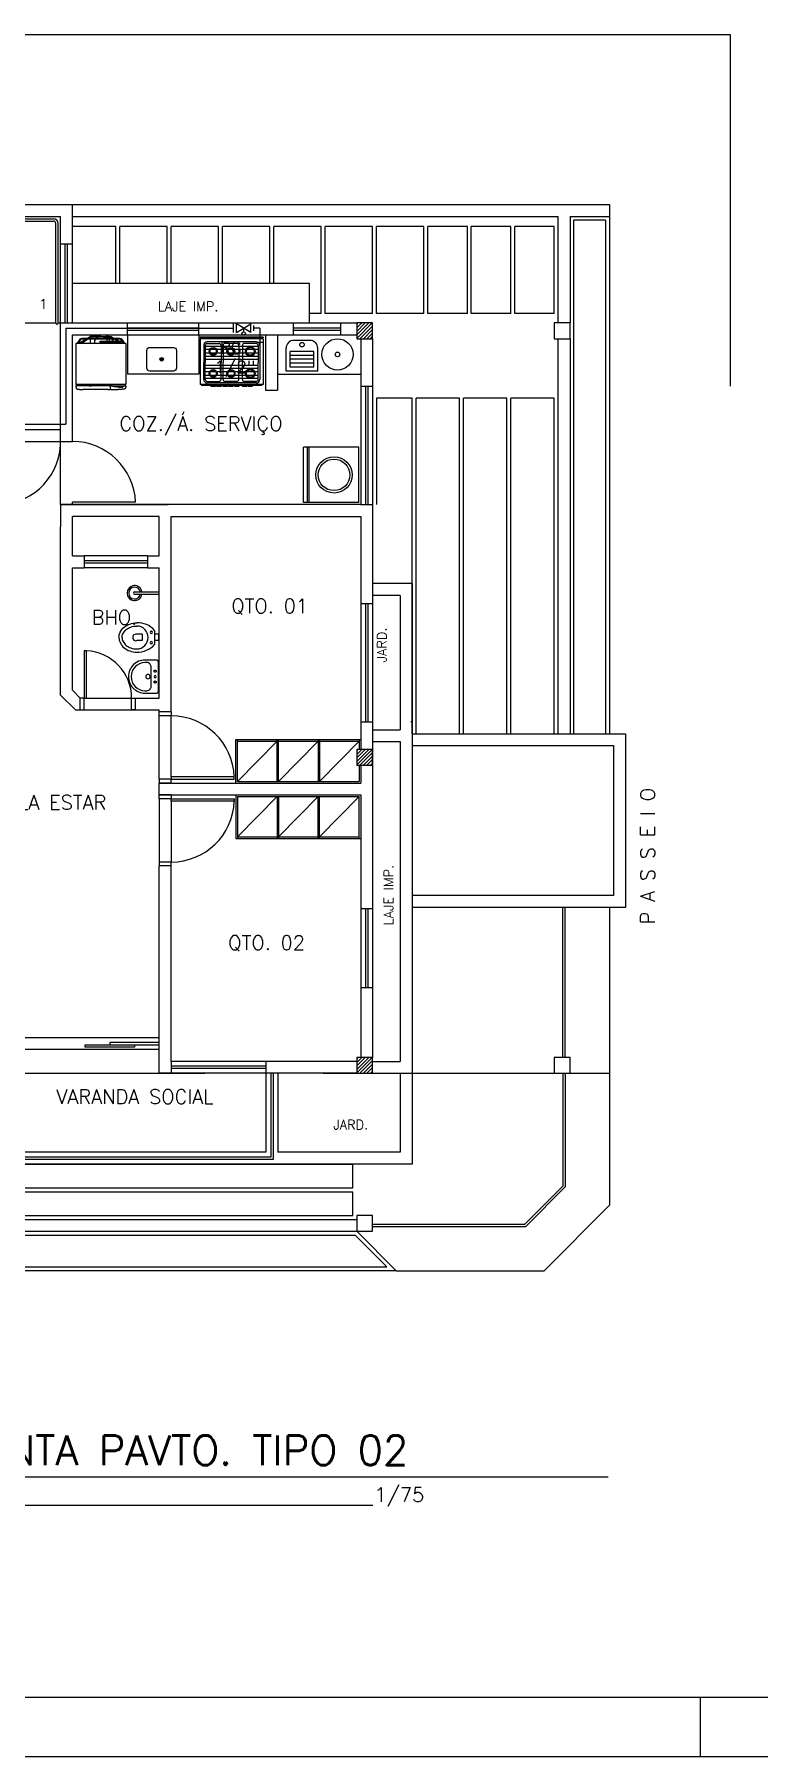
# Model space of a CAD drawing. Header units: millimetres. Extents: x 23536 to 47095, y 9984 to 20154.
# Drawn here: x 23579.68 to 23588.85, y 10035.04 to 10056.84 of the extents above; entities that cross this region are included whole.
import ezdxf
from ezdxf.enums import TextEntityAlignment as Align

# ---------------------------------------------------------------- set-up
doc = ezdxf.new("R2010")
doc.units = ezdxf.units.MM
doc.header["$LTSCALE"] = 30
doc.header["$MEASUREMENT"] = 0
doc.linetypes.add('HIDDEN', pattern=[0.375, 0.25, -0.125])
doc.linetypes.add('HIDDEN2', pattern=[0.1875, 0.125, -0.0625])
doc.layers.get('0').update_dxf_attribs({"linetype": 'CONTINUOUS'})
for name, color, linetype in [('CERC02', 3, 'CONTINUOUS'), ('CONEXAO_AG_FRIA', 3, 'CONTINUOUS'), ('LAYER2', 3, 'CONTINUOUS'), ('LAYER4', 7, 'CONTINUOUS'), ('LAYER8', 1, 'CONTINUOUS'), ('PROJECAO', 6, 'HIDDEN2'), ('projeto', 8, 'CONTINUOUS'), ('TEXTO01', 2, 'CONTINUOUS'), ('TEXTO03', 6, 'CONTINUOUS')]:
    doc.layers.add(name, color=color, linetype=linetype)
doc.styles.add('ROMANS', font='romans.shx', dxfattribs={"height": 0.14})

# ---------------------------------------------------------------- blocks, each defined once
blk = doc.blocks.new('GELAD-VS')
for p, q in [((-0.252, 0.275), (-0.252, 0.273)), ((-0.252, 0.274), (-0.252, 0.274)), ((-0.252, 0.274), (-0.252, 0.274)), ((-0.252, 0.274), (-0.252, 0.274)), ((-0.252, 0.274), (-0.252, 0.274)), ((-0.252, 0.274), (-0.252, 0.274)), ((-0.252, 0.274), (-0.252, 0.274)), ((-0.252, 0.273), (-0.251, 0.272)), ((-0.251, 0.272), (-0.25, 0.271)), ((-0.25, 0.271), (-0.249, 0.271)), ((-0.249, 0.271), (-0.249, 0.271)), ((-0.249, 0.271), (-0.248, 0.271)), ((-0.248, 0.271), (-0.247, 0.272)), ((-0.247, 0.272), (-0.246, 0.272)), ((-0.246, 0.272), (-0.245, 0.274)), ((-0.197, 0.278), (-0.198, 0.279)), ((-0.196, 0.278), (-0.197, 0.278)), ((-0.195, 0.277), (-0.196, 0.278)), ((-0.195, 0.275), (-0.195, 0.277)), ((-0.195, 0.276), (-0.195, 0.276)), ((0.307, 0.284), (0.309, 0.282)), ((0.308, 0.282), (0.308, 0.282)), ((0.309, 0.282), (0.309, 0.281)), ((0.309, 0.281), (0.31, 0.28)), ((0.31, 0.28), (0.311, 0.28)), ((0.311, 0.28), (0.313, 0.281)), ((0.311, 0.28), (0.311, 0.28)), ((0.313, 0.281), (0.314, 0.282)), ((0.313, 0.281), (0.313, 0.281)), ((0.314, 0.285), (0.314, 0.286)), ((0.314, 0.286), (0.314, 0.286)), ((0.315, 0.284), (0.314, 0.285)), ((0.314, 0.282), (0.315, 0.284)), ((0.315, 0.284), (0.315, 0.284)), ((0.315, 0.284), (0.315, 0.284)), ((-0.096, -0.313), (-0.096, -0.315))]:
    blk.add_line(p, q)
for points in [[(-0.295, 0.27), (0.34, 0.27)], [(-0.295, 0.27), (-0.295, -0.252)], [(-0.244, 0.321), (-0.268, 0.286)], [(-0.249, 0.301), (-0.262, 0.282)], [(-0.252, 0.275), (-0.247, 0.315)], [(-0.218, 0.334), (-0.218, 0.334), (-0.218, 0.334), (-0.218, 0.334), (-0.218, 0.334), (-0.218, 0.334), (-0.218, 0.334), (-0.223, 0.333), (-0.227, 0.333), (-0.231, 0.331), (-0.235, 0.329), (-0.239, 0.327), (-0.242, 0.323), (-0.244, 0.32), (-0.247, 0.316)], [(-0.247, 0.316), (-0.247, 0.315)], [(-0.245, 0.274), (-0.24, 0.313)], [(-0.218, 0.327), (-0.218, 0.327), (-0.218, 0.327), (-0.218, 0.327), (-0.218, 0.327), (-0.218, 0.327), (-0.218, 0.327), (-0.221, 0.327), (-0.225, 0.326), (-0.228, 0.325), (-0.23, 0.323), (-0.233, 0.321), (-0.236, 0.32), (-0.238, 0.317), (-0.24, 0.314)], [(-0.24, 0.314), (-0.24, 0.313)], [(-0.24, 0.311), (-0.24, 0.311), (-0.24, 0.307), (-0.239, 0.303), (-0.236, 0.299), (-0.233, 0.296), (-0.23, 0.294), (-0.227, 0.291), (-0.222, 0.29), (-0.218, 0.29)], [(-0.218, 0.327), (-0.218, 0.327), (-0.218, 0.327), (-0.218, 0.327), (-0.218, 0.327), (-0.218, 0.327), (-0.218, 0.327), (-0.221, 0.327), (-0.224, 0.326), (-0.227, 0.324), (-0.229, 0.323), (-0.23, 0.32), (-0.232, 0.318), (-0.233, 0.315), (-0.233, 0.312), (-0.233, 0.312), (-0.233, 0.309), (-0.232, 0.306), (-0.23, 0.303), (-0.229, 0.301), (-0.227, 0.299), (-0.224, 0.298), (-0.221, 0.297), (-0.218, 0.297)], [(-0.228, 0.27), (-0.199, 0.289)], [(-0.228, 0.27), (-0.225, 0.286)], [(-0.218, 0.29), (-0.225, 0.286)], [(-0.218, 0.334), (-0.187, 0.334)], [(-0.126, 0.327), (-0.218, 0.327)], [(-0.112, 0.297), (-0.218, 0.297)], [(0.032, 0.289), (-0.218, 0.289)], [(-0.157, 0.327), (-0.207, 0.297)], [(-0.198, 0.279), (-0.198, 0.279), (-0.198, 0.279), (-0.198, 0.279), (-0.198, 0.279), (-0.198, 0.279), (-0.198, 0.279), (-0.199, 0.279), (-0.2, 0.278), (-0.2, 0.277), (-0.201, 0.276)], [(-0.201, 0.27), (-0.201, 0.276)], [(-0.198, 0.279), (-0.198, 0.279), (-0.198, 0.279), (-0.198, 0.279), (-0.198, 0.279), (-0.198, 0.279), (-0.198, 0.279), (-0.198, 0.279), (-0.198, 0.279), (-0.198, 0.279), (-0.198, 0.279), (-0.198, 0.279), (-0.198, 0.279), (-0.198, 0.279), (-0.198, 0.279), (-0.198, 0.279), (-0.198, 0.279), (-0.198, 0.279), (-0.198, 0.279), (-0.198, 0.279), (-0.198, 0.279)], [(-0.195, 0.27), (-0.195, 0.275)], [(-0.187, 0.334), (-0.119, 0.334)], [(-0.187, 0.297), (-0.141, 0.327)], [(-0.107, 0.357), (-0.145, 0.334)], [(-0.129, 0.327), (-0.131, 0.317)], [(-0.131, 0.297), (-0.131, 0.317)], [(-0.13, 0.334), (-0.093, 0.358)], [(-0.11, 0.327), (-0.126, 0.327)], [(-0.104, 0.344), (-0.104, 0.344), (-0.104, 0.344), (-0.104, 0.344), (-0.104, 0.344), (-0.104, 0.344), (-0.104, 0.344), (-0.107, 0.344), (-0.11, 0.344), (-0.113, 0.343), (-0.116, 0.342), (-0.119, 0.34), (-0.121, 0.338), (-0.123, 0.336), (-0.125, 0.334)], [(-0.121, 0.327), (-0.121, 0.327), (-0.122, 0.325), (-0.123, 0.322), (-0.124, 0.32), (-0.124, 0.317)], [(-0.124, 0.297), (-0.124, 0.317)], [(-0.119, 0.334), (0.264, 0.334)], [(-0.104, 0.337), (-0.104, 0.337), (-0.104, 0.337), (-0.104, 0.337), (-0.104, 0.337), (-0.104, 0.337), (-0.104, 0.337), (-0.107, 0.337), (-0.11, 0.336), (-0.112, 0.335), (-0.115, 0.334)], [(-0.107, 0.327), (-0.112, 0.327)], [(0.032, 0.297), (-0.112, 0.297)], [(0.023, 0.357), (-0.107, 0.357)], [(0.264, 0.327), (-0.107, 0.327)], [(-0.104, 0.344), (-0.074, 0.344)], [(-0.074, 0.337), (-0.104, 0.337)], [(0.023, 0.358), (-0.093, 0.358)], [(-0.074, 0.356), (-0.074, 0.356), (-0.074, 0.356), (-0.074, 0.356), (-0.074, 0.356), (-0.074, 0.356), (-0.074, 0.356), (-0.076, 0.355), (-0.079, 0.354), (-0.08, 0.351), (-0.081, 0.349)], [(-0.081, 0.349), (-0.081, 0.344)], [(-0.081, 0.327), (-0.081, 0.297)], [(-0.081, 0.289), (-0.081, 0.27)], [(-0.074, 0.356), (-0.045, 0.356)], [(-0.074, 0.344), (-0.061, 0.344)], [(-0.074, 0.337), (-0.074, 0.344)], [(-0.065, 0.357), (-0.065, 0.358)], [(-0.049, 0.341), (-0.049, 0.341), (-0.05, 0.342), (-0.052, 0.342), (-0.053, 0.343), (-0.054, 0.344), (-0.056, 0.344), (-0.058, 0.344), (-0.059, 0.344), (-0.061, 0.344)], [(-0.053, 0.31), (-0.055, 0.297)], [(-0.055, 0.289), (-0.054, 0.27)], [(-0.047, 0.327), (-0.053, 0.31)], [(-0.052, 0.289), (-0.052, 0.289), (-0.052, 0.289), (-0.052, 0.289), (-0.052, 0.289), (-0.052, 0.289), (-0.052, 0.289), (-0.052, 0.289), (-0.052, 0.289), (-0.052, 0.289), (-0.052, 0.289), (-0.052, 0.289), (-0.052, 0.289), (-0.052, 0.289), (-0.052, 0.289), (-0.052, 0.289), (-0.052, 0.289), (-0.052, 0.289), (-0.052, 0.289), (-0.052, 0.289), (-0.052, 0.289)], [(-0.052, 0.289), (-0.052, 0.289), (-0.052, 0.289), (-0.052, 0.289), (-0.052, 0.289), (-0.052, 0.289), (-0.052, 0.289), (-0.052, 0.289), (-0.052, 0.289), (-0.052, 0.289), (-0.052, 0.289), (-0.052, 0.289), (-0.052, 0.289), (-0.052, 0.289), (-0.052, 0.289), (-0.052, 0.289), (-0.052, 0.289), (-0.052, 0.289), (-0.052, 0.289), (-0.052, 0.289), (-0.052, 0.289)], [(-0.052, 0.289), (-0.052, 0.289), (-0.052, 0.289), (-0.052, 0.289), (-0.052, 0.289), (-0.052, 0.289), (-0.052, 0.289), (-0.052, 0.289), (-0.052, 0.289), (-0.052, 0.289), (-0.052, 0.289), (-0.052, 0.289), (-0.052, 0.289), (-0.052, 0.289), (-0.052, 0.289), (-0.052, 0.289), (-0.052, 0.289), (-0.052, 0.289), (-0.052, 0.289), (-0.052, 0.289), (-0.052, 0.289)], [(-0.05, 0.357), (-0.05, 0.358)], [(-0.049, 0.341), (-0.041, 0.335)], [(-0.031, 0.345), (-0.031, 0.345), (-0.032, 0.347), (-0.034, 0.349), (-0.035, 0.351), (-0.038, 0.353), (-0.04, 0.354), (-0.042, 0.355), (-0.045, 0.356), (-0.047, 0.356)], [(-0.047, 0.327), (-0.039, 0.322)], [(-0.003, 0.356), (-0.003, 0.356), (-0.009, 0.355), (-0.015, 0.354), (-0.02, 0.352), (-0.025, 0.349), (-0.03, 0.346), (-0.035, 0.342), (-0.039, 0.338), (-0.042, 0.334)], [(-0.039, 0.322), (-0.039, 0.322), (-0.038, 0.322), (-0.037, 0.322), (-0.037, 0.322), (-0.037, 0.322), (-0.037, 0.322), (-0.035, 0.322), (-0.034, 0.323), (-0.034, 0.324), (-0.033, 0.325), (-0.033, 0.325), (-0.033, 0.326), (-0.033, 0.326), (-0.033, 0.327), (-0.033, 0.327)], [(0.048, 0.356), (-0.004, 0.356)], [(0.023, 0.358), (0.139, 0.358)], [(0.023, 0.357), (0.152, 0.357)], [(0.032, 0.289), (0.032, 0.289), (0.033, 0.29), (0.035, 0.291), (0.035, 0.291), (0.035, 0.293), (0.035, 0.293), (0.035, 0.294), (0.034, 0.296), (0.033, 0.296), (0.032, 0.297)], [(0.087, 0.334), (0.087, 0.334), (0.083, 0.338), (0.079, 0.342), (0.074, 0.346), (0.069, 0.349), (0.064, 0.351), (0.059, 0.354), (0.053, 0.355), (0.048, 0.356)], [(0.092, 0.356), (0.092, 0.356), (0.092, 0.356), (0.092, 0.356), (0.092, 0.356), (0.092, 0.356), (0.092, 0.356), (0.089, 0.356), (0.087, 0.355), (0.084, 0.354), (0.082, 0.353), (0.08, 0.351), (0.078, 0.349), (0.076, 0.347), (0.075, 0.345)], [(0.08, 0.327), (0.08, 0.327), (0.08, 0.327), (0.08, 0.327), (0.08, 0.326), (0.08, 0.326), (0.08, 0.326), (0.081, 0.324), (0.081, 0.323), (0.082, 0.322), (0.084, 0.322), (0.084, 0.322), (0.084, 0.322), (0.085, 0.322), (0.085, 0.322), (0.086, 0.322)], [(0.093, 0.327), (0.086, 0.322)], [(0.108, 0.336), (0.108, 0.336), (0.106, 0.339), (0.105, 0.34), (0.102, 0.342), (0.099, 0.342), (0.099, 0.342), (0.096, 0.341), (0.093, 0.34), (0.091, 0.337), (0.09, 0.334)], [(0.095, 0.336), (0.091, 0.334)], [(0.096, 0.313), (0.091, 0.326)], [(0.092, 0.356), (0.118, 0.356)], [(0.099, 0.336), (0.095, 0.336)], [(0.096, 0.357), (0.096, 0.358)], [(0.097, 0.31), (0.096, 0.313)], [(0.098, 0.27), (0.097, 0.31)], [(0.113, 0.336), (0.099, 0.336)], [(0.111, 0.357), (0.111, 0.358)], [(0.113, 0.334), (0.113, 0.336)], [(0.125, 0.349), (0.125, 0.349), (0.124, 0.351), (0.123, 0.354), (0.121, 0.355), (0.118, 0.356)], [(0.125, 0.349), (0.125, 0.334)], [(0.132, 0.327), (0.15, 0.323)], [(0.176, 0.334), (0.139, 0.358)], [(0.155, 0.316), (0.155, 0.318), (0.154, 0.32), (0.152, 0.322), (0.15, 0.323)], [(0.152, 0.357), (0.191, 0.334)], [(0.155, 0.27), (0.155, 0.316)], [(0.155, 0.274), (0.155, 0.273)], [(0.274, 0.27), (0.186, 0.327)], [(0.202, 0.327), (0.27, 0.286)], [(0.244, 0.279), (0.244, 0.279), (0.244, 0.279), (0.244, 0.279), (0.244, 0.279), (0.244, 0.279), (0.244, 0.279), (0.243, 0.279), (0.242, 0.278), (0.241, 0.277), (0.241, 0.276)], [(0.241, 0.27), (0.241, 0.276)], [(0.244, 0.279), (0.244, 0.279), (0.244, 0.279), (0.244, 0.279), (0.244, 0.279), (0.244, 0.279), (0.244, 0.279), (0.244, 0.279), (0.244, 0.279), (0.244, 0.279), (0.244, 0.279), (0.244, 0.279), (0.244, 0.279), (0.244, 0.279), (0.244, 0.279), (0.244, 0.279), (0.244, 0.279), (0.244, 0.279), (0.244, 0.279), (0.244, 0.279), (0.244, 0.279)], [(0.246, 0.277), (0.246, 0.278), (0.245, 0.279), (0.244, 0.279)], [(0.246, 0.27), (0.246, 0.277)], [(0.291, 0.319), (0.29, 0.32), (0.287, 0.323), (0.284, 0.327), (0.281, 0.329), (0.277, 0.331), (0.273, 0.333), (0.268, 0.333), (0.264, 0.334)], [(0.286, 0.314), (0.286, 0.314), (0.284, 0.317), (0.282, 0.32), (0.279, 0.321), (0.277, 0.323), (0.274, 0.325), (0.271, 0.326), (0.268, 0.327), (0.264, 0.327)], [(0.274, 0.27), (0.27, 0.286)], [(0.286, 0.313), (0.286, 0.314)], [(0.286, 0.314), (0.307, 0.284)], [(0.291, 0.274), (0.286, 0.313)], [(0.291, 0.319), (0.314, 0.286)], [(0.291, 0.274), (0.291, 0.273)], [(0.292, 0.273), (0.292, 0.273), (0.292, 0.272), (0.293, 0.272), (0.294, 0.271), (0.295, 0.271), (0.295, 0.271), (0.296, 0.271), (0.297, 0.272), (0.298, 0.273), (0.298, 0.274)], [(0.298, 0.274), (0.295, 0.301)], [(0.34, 0.27), (0.34, -0.252)], [(-0.295, -0.252), (0.34, -0.252)], [(-0.292, -0.267), (-0.292, -0.286), (-0.291, -0.29), (-0.291, -0.294), (-0.289, -0.298), (-0.286, -0.301), (-0.283, -0.304), (-0.28, -0.306), (-0.276, -0.308), (-0.272, -0.309), (-0.269, -0.309), (-0.265, -0.31), (-0.261, -0.31), (-0.258, -0.31), (-0.254, -0.311), (-0.251, -0.311), (-0.247, -0.312), (-0.243, -0.312), (-0.24, -0.312), (-0.236, -0.313), (-0.232, -0.313), (-0.228, -0.313), (-0.225, -0.314), (-0.221, -0.314), (-0.218, -0.314), (-0.214, -0.315), (-0.21, -0.315), (-0.206, -0.315), (-0.203, -0.315), (-0.199, -0.315), (-0.196, -0.315), (-0.192, -0.316), (-0.188, -0.316), (-0.184, -0.316), (-0.181, -0.316), (-0.177, -0.316), (-0.174, -0.316), (-0.17, -0.317), (-0.166, -0.317), (-0.162, -0.317), (-0.159, -0.317), (-0.155, -0.317), (-0.151, -0.317), (-0.148, -0.317), (-0.144, -0.317), (-0.14, -0.317), (-0.137, -0.317), (-0.133, -0.317), (-0.129, -0.316), (-0.126, -0.316), (-0.122, -0.316), (-0.118, -0.316), (-0.115, -0.316), (-0.111, -0.316), (-0.107, -0.315), (-0.104, -0.315), (-0.1, -0.315), (-0.096, -0.315)], [(-0.29, -0.265), (-0.29, -0.265), (-0.29, -0.265), (-0.29, -0.265), (-0.29, -0.265), (-0.29, -0.265), (-0.29, -0.265), (-0.291, -0.265), (-0.291, -0.265), (-0.291, -0.266), (-0.291, -0.266), (-0.291, -0.266), (-0.291, -0.266), (-0.291, -0.266), (-0.291, -0.266), (-0.291, -0.267)], [(-0.124, -0.265), (-0.29, -0.265)], [(-0.286, -0.252), (-0.286, -0.265)], [(-0.264, -0.265), (-0.264, -0.265), (-0.264, -0.265), (-0.264, -0.265), (-0.264, -0.265), (-0.264, -0.265), (-0.264, -0.265), (-0.264, -0.265), (-0.264, -0.265)], [(-0.262, -0.267), (-0.262, -0.266), (-0.262, -0.266), (-0.262, -0.266), (-0.262, -0.266), (-0.262, -0.266), (-0.262, -0.266), (-0.262, -0.265), (-0.263, -0.265), (-0.263, -0.265), (-0.263, -0.265), (-0.264, -0.265), (-0.264, -0.265)], [(-0.262, -0.267), (-0.262, -0.269)], [(-0.249, -0.283), (-0.251, -0.282), (-0.254, -0.281), (-0.256, -0.28), (-0.258, -0.278), (-0.26, -0.276), (-0.261, -0.274), (-0.262, -0.271), (-0.262, -0.269)], [(-0.112, -0.265), (-0.146, -0.275), (-0.18, -0.281), (-0.215, -0.284), (-0.249, -0.283)], [(-0.124, -0.265), (-0.122, -0.265), (-0.121, -0.265), (-0.119, -0.265), (-0.119, -0.265), (-0.118, -0.265)], [(-0.121, -0.265), (-0.122, -0.265)], [(-0.118, -0.265), (-0.118, -0.265)], [(-0.112, -0.265), (-0.113, -0.265), (-0.113, -0.265), (-0.113, -0.265), (-0.114, -0.265), (-0.114, -0.265), (-0.114, -0.265), (-0.115, -0.265), (-0.116, -0.265), (-0.116, -0.265), (-0.117, -0.265), (-0.118, -0.265), (-0.118, -0.265)], [(-0.118, -0.265), (-0.118, -0.265)], [(-0.112, -0.265), (-0.096, -0.265)], [(-0.097, -0.265), (-0.112, -0.265), (-0.112, -0.265), (-0.112, -0.265), (-0.112, -0.265), (-0.112, -0.265)], [(-0.097, -0.265), (-0.097, -0.265), (-0.097, -0.265), (-0.097, -0.265), (-0.097, -0.265), (-0.097, -0.265), (-0.097, -0.265), (-0.097, -0.265), (-0.097, -0.265), (-0.097, -0.265), (-0.097, -0.265), (-0.097, -0.265), (-0.097, -0.265)], [(-0.096, -0.265), (0.34, -0.265)], [(-0.096, -0.265), (-0.096, -0.265), (-0.096, -0.265), (-0.096, -0.265), (-0.096, -0.266)], [(-0.096, -0.265), (-0.096, -0.266)], [(-0.096, -0.265), (-0.096, -0.309)], [(-0.096, -0.265), (-0.096, -0.314), (-0.096, -0.309)], [(-0.096, -0.266), (-0.096, -0.308)], [(-0.096, -0.267), (-0.096, -0.267)], [(-0.096, -0.308), (-0.096, -0.308), (-0.096, -0.308)], [(-0.096, -0.311), (-0.096, -0.311), (-0.096, -0.311), (-0.096, -0.311), (-0.096, -0.311), (-0.096, -0.31), (-0.096, -0.31), (-0.096, -0.31), (-0.096, -0.31), (-0.096, -0.31), (-0.096, -0.31), (-0.096, -0.309), (-0.096, -0.309), (-0.096, -0.309), (-0.096, -0.308), (-0.096, -0.308)], [(-0.096, -0.309), (-0.096, -0.31)], [(-0.096, -0.31), (-0.096, -0.311)], [(-0.096, -0.311), (-0.096, -0.311)], [(-0.096, -0.311), (-0.096, -0.314)], [(-0.096, -0.312), (-0.096, -0.312)], [(-0.096, -0.313), (-0.096, -0.313)], [(-0.08, -0.314), (-0.084, -0.314), (-0.096, -0.314), (-0.096, -0.314)], [(-0.066, -0.314), (-0.071, -0.314), (-0.08, -0.314)], [(-0.066, -0.265), (-0.066, -0.265), (-0.066, -0.265), (-0.066, -0.265), (-0.066, -0.265), (-0.066, -0.265), (-0.066, -0.265), (-0.066, -0.265), (-0.066, -0.265), (-0.066, -0.265), (-0.066, -0.265), (-0.066, -0.265), (-0.066, -0.265), (-0.066, -0.265), (-0.066, -0.265), (-0.066, -0.265), (-0.066, -0.265), (-0.066, -0.265), (-0.066, -0.265), (-0.066, -0.265), (-0.066, -0.265)], [(-0.066, -0.314), (0.245, -0.315)], [(0.158, -0.265), (0.142, -0.265)], [(0.142, -0.265), (0.158, -0.265), (0.158, -0.265), (0.158, -0.265), (0.158, -0.265), (0.158, -0.265)], [(0.158, -0.265), (0.158, -0.265), (0.159, -0.265), (0.159, -0.265), (0.159, -0.265), (0.16, -0.265), (0.16, -0.265), (0.161, -0.265), (0.161, -0.265), (0.162, -0.265), (0.163, -0.265), (0.164, -0.265), (0.164, -0.265)], [(0.164, -0.265), (0.164, -0.265)], [(0.164, -0.265), (0.164, -0.265)], [(0.169, -0.265), (0.168, -0.265), (0.167, -0.265), (0.165, -0.265), (0.165, -0.265), (0.164, -0.265)], [(0.167, -0.265), (0.168, -0.265)], [(0.169, -0.265), (0.336, -0.265)], [(0.219, -0.316), (0.219, -0.316)], [(0.227, -0.316), (0.227, -0.316)], [(0.318, -0.309), (0.315, -0.309), (0.311, -0.31), (0.307, -0.31), (0.304, -0.31), (0.3, -0.311), (0.296, -0.311), (0.292, -0.312), (0.289, -0.312), (0.286, -0.312), (0.282, -0.313), (0.278, -0.313), (0.274, -0.313), (0.27, -0.314), (0.267, -0.314), (0.263, -0.314), (0.26, -0.315), (0.256, -0.315), (0.252, -0.315), (0.249, -0.315), (0.245, -0.315)], [(0.309, -0.265), (0.309, -0.265), (0.309, -0.265), (0.309, -0.265), (0.309, -0.265), (0.309, -0.265), (0.309, -0.265)], [(0.338, -0.286), (0.337, -0.29), (0.336, -0.294), (0.335, -0.298), (0.332, -0.301), (0.329, -0.304), (0.325, -0.306), (0.322, -0.308), (0.318, -0.309)], [(0.332, -0.252), (0.332, -0.265)], [(0.338, -0.266), (0.338, -0.266), (0.338, -0.266), (0.338, -0.266), (0.338, -0.266), (0.338, -0.266), (0.338, -0.266), (0.338, -0.266), (0.337, -0.265), (0.337, -0.265), (0.336, -0.265), (0.336, -0.265), (0.336, -0.265), (0.336, -0.265), (0.336, -0.265), (0.336, -0.265)], [(0.338, -0.267), (0.338, -0.286)]]:
    blk.add_lwpolyline(points)
blk.add_arc((-0.264, 0.286), 0.00394, 180, 298.0725)

msp = doc.modelspace()

# ---------------------------------------------------------------- linework, layer by layer
at = {"layer": 'CERC02'}
for p, q in [((23588.112, 10035.036), (23588.112, 10035.786)), ((23540.787, 10035.036), (23601.987, 10035.036))]:
    msp.add_line(p, q, dxfattribs=at)
at = {"layer": 'CONEXAO_AG_FRIA'}
for p, q in [((23582.201, 10053.064), (23582.201, 10053.176)), ((23582.42, 10053.064), (23582.238, 10053.176)), ((23582.238, 10053.064), (23582.42, 10053.176)), ((23582.238, 10053.064), (23582.238, 10053.176)), ((23582.329, 10053.12), (23582.329, 10053.075)), ((23582.42, 10053.064), (23582.42, 10053.176)), ((23582.452, 10053.152), (23582.452, 10053.087)), ((23582.492, 10052.942), (23582.572, 10052.942))]:
    msp.add_line(p, q, dxfattribs=at)
msp.add_circle((23582.329, 10053.054), 0.0213, dxfattribs=at)
at = {"layer": 'LAYER2'}
msp.add_line((23586.942, 10038.572), (23578.405, 10038.572), dxfattribs=at)
at = {"layer": 'LAYER4'}
msp.add_line((23579.483, 10038.218), (23583.965, 10038.218), dxfattribs=at)
at = {"layer": 'LAYER8'}
for p, q in [((23541.537, 10056.839), (23588.487, 10056.839)), ((23588.487, 10056.839), (23588.487, 10052.386, 0)), ((23541.537, 10035.786), (23601.237, 10035.786))]:
    msp.add_line(p, q, dxfattribs=at)
at = {"layer": 'PROJECAO', "color": 3, "linetype": 'HIDDEN'}
for p, q in [((23580.077, 10053.12), (23580.077, 10051.906)), ((23580.077, 10053.12), (23582.201, 10053.12)), ((23582.532, 10053.12), (23582.452, 10053.12)), ((23582.532, 10053.12), (23582.532, 10052.74)), ((23576.86, 10051.906), (23580.077, 10051.906))]:
    msp.add_line(p, q, dxfattribs=at)
at = {"layer": 'projeto'}
for p, q in [((23573.161, 10054.686), (23580.161, 10054.686)), ((23580.161, 10054.686), (23586.961, 10054.686)), ((23580.161, 10054.186), (23580.161, 10054.686)), ((23586.961, 10054.686), (23586.961, 10054.536)), ((23573.311, 10054.536), (23580.011, 10054.536)), ((23580.011, 10054.186), (23580.011, 10054.536)), ((23580.161, 10054.536), (23586.311, 10054.536)), ((23586.311, 10053.186), (23586.311, 10054.536)), ((23586.461, 10054.536), (23586.961, 10054.536)), ((23586.461, 10054.536), (23586.461, 10053.186)), ((23586.511, 10047.986), (23586.511, 10054.486)), ((23586.911, 10054.486), (23586.511, 10054.486)), ((23586.911, 10054.486), (23586.911, 10047.986)), ((23586.961, 10054.536), (23586.961, 10047.986)), ((23580.711, 10054.408), (23580.161, 10054.408)), ((23580.711, 10053.686), (23580.711, 10054.408)), ((23581.361, 10054.408), (23580.761, 10054.408)), ((23580.761, 10053.686), (23580.761, 10054.408)), ((23581.361, 10053.686), (23581.361, 10054.408)), ((23582.011, 10054.408), (23581.411, 10054.408)), ((23581.411, 10053.686), (23581.411, 10054.408)), ((23582.011, 10054.408), (23581.411, 10054.408)), ((23581.411, 10053.686), (23581.411, 10054.408)), ((23582.011, 10053.686), (23582.011, 10054.408)), ((23582.661, 10054.408), (23582.061, 10054.408)), ((23582.061, 10053.686), (23582.061, 10054.408)), ((23582.661, 10053.686), (23582.661, 10054.408)), ((23583.311, 10054.408), (23582.711, 10054.408)), ((23582.711, 10053.686), (23582.711, 10054.408)), ((23583.311, 10053.308), (23583.311, 10054.408)), ((23583.961, 10054.408), (23583.361, 10054.408)), ((23583.361, 10053.308), (23583.361, 10054.408)), ((23583.961, 10053.308), (23583.961, 10054.408)), ((23584.011, 10053.308), (23584.011, 10054.408)), ((23584.611, 10054.408), (23584.011, 10054.408)), ((23584.611, 10053.308), (23584.611, 10054.408)), ((23584.661, 10053.308), (23584.661, 10054.408)), ((23585.161, 10054.408), (23584.661, 10054.408)), ((23585.161, 10053.308), (23585.161, 10054.408)), ((23585.211, 10053.308), (23585.211, 10054.408)), ((23585.711, 10054.408), (23585.211, 10054.408)), ((23585.711, 10053.308), (23585.711, 10054.408)), ((23585.761, 10053.308), (23585.761, 10054.408)), ((23586.261, 10054.408), (23585.761, 10054.408)), ((23586.261, 10053.308), (23586.261, 10054.408)), ((23580.011, 10054.186), (23580.161, 10054.186)), ((23580.011, 10053.186), (23580.011, 10054.186)), ((23580.071, 10053.186), (23580.071, 10054.186)), ((23580.101, 10053.186), (23580.101, 10054.186)), ((23580.161, 10053.186), (23580.161, 10054.186)), ((23583.161, 10053.686), (23580.161, 10053.686)), ((23583.161, 10053.186), (23583.161, 10053.686)), ((23578.811, 10053.186), (23579.951, 10053.186)), ((23580.011, 10053.186), (23580.858, 10053.186)), ((23580.011, 10053.186), (23580.161, 10053.186)), ((23580.011, 10051.836), (23580.011, 10053.186)), ((23580.858, 10053.036), (23580.858, 10053.186)), ((23580.858, 10053.186), (23581.76, 10053.186)), ((23580.858, 10053.126), (23581.76, 10053.126)), ((23581.76, 10053.186), (23582.96, 10053.186)), ((23581.76, 10053.036), (23581.76, 10053.186)), ((23582.96, 10053.036), (23582.96, 10053.186)), ((23582.96, 10053.186), (23583.56, 10053.186)), ((23582.96, 10053.126), (23583.56, 10053.126)), ((23583.311, 10053.308), (23583.161, 10053.308)), ((23583.961, 10053.308), (23583.361, 10053.308)), ((23583.56, 10053.186), (23583.761, 10053.186)), ((23583.56, 10053.036), (23583.56, 10053.186)), ((23583.961, 10053.186), (23583.761, 10053.186)), ((23583.761, 10053.186), (23583.761, 10052.986)), ((23583.761, 10053.168), (23583.78, 10053.186)), ((23583.761, 10053.123), (23583.824, 10053.186)), ((23583.761, 10053.079), (23583.868, 10053.186)), ((23583.761, 10053.035), (23583.912, 10053.186)), ((23583.761, 10052.991), (23583.956, 10053.186)), ((23583.801, 10052.986), (23583.961, 10053.147)), ((23583.961, 10052.986), (23583.961, 10053.186)), ((23584.611, 10053.308), (23584.011, 10053.308)), ((23585.161, 10053.308), (23584.661, 10053.308)), ((23585.711, 10053.308), (23585.211, 10053.308)), ((23586.261, 10053.308), (23585.761, 10053.308)), ((23586.461, 10053.186), (23586.261, 10053.186)), ((23586.261, 10053.186), (23586.261, 10052.986)), ((23586.461, 10052.986), (23586.461, 10053.186)), ((23580.161, 10053.036), (23580.858, 10053.036)), ((23580.161, 10051.686), (23580.161, 10053.036)), ((23580.858, 10053.096), (23581.76, 10053.096)), ((23580.858, 10053.036), (23580.858, 10052.536)), ((23580.858, 10053.036), (23581.76, 10053.036)), ((23581.76, 10053.036), (23582.96, 10053.036)), ((23581.76, 10053.036), (23581.76, 10052.536)), ((23582.578, 10053.006), (23581.778, 10053.006)), ((23581.778, 10053.006), (23581.778, 10052.996)), ((23582.578, 10052.996), (23581.778, 10052.996)), ((23582.578, 10052.986), (23581.778, 10052.986)), ((23581.778, 10052.986), (23581.778, 10052.406)), ((23581.823, 10052.901), (23581.823, 10052.686)), ((23582.513, 10052.889), (23581.823, 10052.889)), ((23581.843, 10052.901), (23581.843, 10052.686)), ((23582.488, 10052.946), (23581.868, 10052.946)), ((23581.868, 10052.926), (23582.018, 10052.926)), ((23582.043, 10052.901), (23582.043, 10052.686)), ((23582.068, 10052.901), (23582.068, 10052.686)), ((23582.243, 10052.926), (23582.093, 10052.926)), ((23582.268, 10052.901), (23582.268, 10052.686)), ((23582.313, 10052.901), (23582.313, 10052.686)), ((23582.313, 10052.901), (23582.313, 10052.686)), ((23582.488, 10052.926), (23582.338, 10052.926)), ((23582.513, 10052.901), (23582.513, 10052.686)), ((23582.533, 10052.901), (23582.533, 10052.471)), ((23582.578, 10053.006), (23582.578, 10052.996)), ((23582.578, 10052.986), (23582.578, 10052.406)), ((23582.607, 10053.036), (23582.607, 10052.336)), ((23582.757, 10053.036), (23582.757, 10052.336)), ((23582.96, 10053.096), (23583.56, 10053.096)), ((23582.96, 10053.036), (23583.56, 10053.036)), ((23583.167, 10052.966), (23582.967, 10052.966)), ((23583.56, 10053.036), (23583.761, 10053.036)), ((23583.761, 10052.986), (23583.961, 10052.986)), ((23583.811, 10052.986), (23583.811, 10052.386)), ((23583.845, 10052.986), (23583.961, 10053.102)), ((23583.889, 10052.986), (23583.961, 10053.058)), ((23583.933, 10052.986), (23583.961, 10053.014)), ((23583.961, 10052.986), (23583.961, 10052.386)), ((23586.261, 10052.986), (23586.461, 10052.986)), ((23586.311, 10047.986), (23586.311, 10052.986)), ((23586.461, 10052.986), (23586.461, 10047.986)), ((23582.513, 10052.849), (23581.823, 10052.849)), ((23582.513, 10052.803), (23581.823, 10052.803)), ((23582.513, 10052.763), (23581.823, 10052.763)), ((23582.513, 10052.723), (23581.823, 10052.723)), ((23581.823, 10052.471), (23581.823, 10052.686)), ((23581.843, 10052.471), (23581.843, 10052.686)), ((23582.043, 10052.471), (23582.043, 10052.686)), ((23582.068, 10052.471), (23582.068, 10052.686)), ((23582.268, 10052.471), (23582.268, 10052.686)), ((23582.313, 10052.471), (23582.313, 10052.686)), ((23582.313, 10052.471), (23582.313, 10052.686)), ((23582.513, 10052.471), (23582.513, 10052.686)), ((23582.867, 10052.576), (23582.867, 10052.866)), ((23582.917, 10052.626), (23582.917, 10052.826)), ((23583.217, 10052.826), (23582.917, 10052.826)), ((23583.217, 10052.776), (23582.917, 10052.776)), ((23583.217, 10052.726), (23582.917, 10052.726)), ((23583.217, 10052.676), (23582.917, 10052.676)), ((23583.217, 10052.626), (23583.217, 10052.826)), ((23583.267, 10052.576), (23583.267, 10052.866)), ((23581.76, 10052.536), (23580.858, 10052.536)), ((23582.513, 10052.649), (23581.823, 10052.649)), ((23582.513, 10052.609), (23581.823, 10052.609)), ((23582.513, 10052.569), (23581.823, 10052.569)), ((23582.513, 10052.523), (23581.823, 10052.523)), ((23582.513, 10052.483), (23581.823, 10052.483)), ((23582.757, 10052.536), (23583.811, 10052.536)), ((23583.267, 10052.576), (23582.867, 10052.576)), ((23583.217, 10052.626), (23582.917, 10052.626)), ((23582.578, 10052.406), (23581.778, 10052.406)), ((23582.553, 10052.396), (23581.803, 10052.396)), ((23581.868, 10052.446), (23582.018, 10052.446)), ((23582.488, 10052.426), (23581.868, 10052.426)), ((23582.243, 10052.446), (23582.093, 10052.446)), ((23582.488, 10052.446), (23582.338, 10052.446)), ((23582.607, 10052.336), (23582.757, 10052.336)), ((23583.811, 10052.386), (23583.811, 10050.886)), ((23583.811, 10052.386), (23583.961, 10052.386)), ((23583.871, 10052.386), (23583.871, 10050.886)), ((23583.901, 10052.386), (23583.901, 10050.886)), ((23583.961, 10052.386), (23583.961, 10050.886)), ((23584.011, 10052.236), (23584.011, 10050.886)), ((23584.461, 10052.236), (23584.011, 10052.236)), ((23584.461, 10047.986), (23584.461, 10052.236)), ((23584.511, 10047.986), (23584.511, 10052.236)), ((23585.061, 10052.236), (23584.511, 10052.236)), ((23585.061, 10047.986), (23585.061, 10052.236)), ((23585.111, 10047.986), (23585.111, 10052.236)), ((23585.661, 10052.236), (23585.111, 10052.236)), ((23585.661, 10047.986), (23585.661, 10052.236)), ((23585.711, 10047.986), (23585.711, 10052.236)), ((23586.261, 10052.236), (23585.711, 10052.236)), ((23586.261, 10047.986), (23586.261, 10052.236)), ((23579.211, 10051.836), (23580.011, 10051.836)), ((23579.686, 10051.836), (23580.011, 10051.836)), ((23580.011, 10051.686), (23580.011, 10051.836)), ((23579.241, 10051.686), (23580.011, 10051.686)), ((23579.687, 10051.686), (23580.161, 10051.686)), ((23580.011, 10050.886), (23580.011, 10051.686)), ((23580.011, 10050.886), (23580.011, 10050.603)), ((23581.261, 10050.886), (23580.011, 10050.886)), ((23580.011, 10050.886), (23581.372, 10050.886)), ((23580.961, 10050.916), (23580.161, 10050.916)), ((23580.161, 10050.886), (23580.161, 10050.916)), ((23580.161, 10050.603), (23580.161, 10050.736)), ((23581.261, 10050.736), (23580.161, 10050.736)), ((23581.372, 10050.886), (23581.152, 10050.886)), ((23583.811, 10050.886), (23581.261, 10050.886)), ((23581.261, 10050.603), (23581.261, 10050.736)), ((23581.411, 10050.736), (23583.811, 10050.736)), ((23581.411, 10050.603), (23581.411, 10050.736)), ((23583.811, 10050.886), (23583.961, 10050.886)), ((23583.811, 10050.736), (23583.811, 10049.636)), ((23583.961, 10050.886), (23583.961, 10049.636)), ((23580.011, 10048.474), (23580.011, 10050.603)), ((23580.161, 10050.236), (23580.161, 10050.603)), ((23581.261, 10050.236), (23581.261, 10050.603)), ((23581.411, 10048.261), (23581.411, 10050.603)), ((23580.161, 10050.236), (23580.311, 10050.236)), ((23580.161, 10050.086), (23580.311, 10050.086)), ((23580.161, 10048.536), (23580.161, 10050.086)), ((23580.311, 10050.236), (23580.311, 10050.086)), ((23581.111, 10050.236), (23580.311, 10050.236)), ((23581.111, 10050.176), (23580.311, 10050.176)), ((23581.111, 10050.146), (23580.311, 10050.146)), ((23581.111, 10050.086), (23580.311, 10050.086)), ((23581.111, 10050.236), (23581.261, 10050.236)), ((23581.111, 10050.236), (23581.111, 10050.086)), ((23581.111, 10050.086), (23581.261, 10050.086)), ((23581.261, 10048.436), (23581.261, 10050.086)), ((23584.461, 10049.886), (23583.961, 10049.886)), ((23584.461, 10049.886), (23584.461, 10042.536)), ((23583.811, 10049.636), (23583.961, 10049.636)), ((23583.811, 10049.636), (23583.811, 10048.136)), ((23583.871, 10049.636), (23583.871, 10048.136)), ((23583.901, 10049.636), (23583.901, 10048.136)), ((23584.311, 10049.736), (23583.961, 10049.736)), ((23583.961, 10049.636), (23583.961, 10048.136)), ((23584.311, 10049.736), (23584.311, 10048.036)), ((23581.045, 10049.244), (23580.975, 10049.244)), ((23581.045, 10049.244), (23581.045, 10049.164)), ((23581.2, 10049.294), (23581.2, 10049.114)), ((23581.25, 10049.244), (23581.2, 10049.244)), ((23581.25, 10049.244), (23581.25, 10049.164)), ((23580.341, 10049.036), (23580.311, 10049.036)), ((23580.311, 10049.036), (23580.311, 10048.436)), ((23580.341, 10048.436), (23580.341, 10049.036)), ((23581.045, 10049.164), (23580.975, 10049.164)), ((23581.25, 10049.164), (23581.2, 10049.164)), ((23580.261, 10048.436), (23580.161, 10048.536)), ((23580.199, 10048.286), (23580.011, 10048.474)), ((23580.261, 10048.286), (23580.261, 10048.436)), ((23580.261, 10048.436), (23580.261, 10048.436)), ((23580.311, 10048.436), (23580.261, 10048.436)), ((23580.311, 10048.436), (23580.341, 10048.436)), ((23580.311, 10048.286), (23580.311, 10048.436)), ((23580.341, 10048.436), (23580.911, 10048.436)), ((23580.861, 10048.436), (23581.261, 10048.436)), ((23580.911, 10048.286), (23580.911, 10048.436)), ((23580.911, 10048.436), (23580.961, 10048.436)), ((23580.961, 10048.286), (23580.961, 10048.436)), ((23580.199, 10048.286), (23580.261, 10048.286)), ((23580.261, 10048.286), (23580.311, 10048.286)), ((23580.311, 10048.286), (23580.911, 10048.286)), ((23580.861, 10048.286), (23581.261, 10048.286)), ((23580.961, 10048.286), (23580.911, 10048.286)), ((23581.261, 10048.261), (23581.261, 10048.286)), ((23581.411, 10048.261), (23581.261, 10048.261)), ((23581.261, 10048.211), (23581.261, 10048.261)), ((23581.261, 10047.411), (23581.261, 10048.211)), ((23581.411, 10048.211), (23581.261, 10048.211)), ((23581.411, 10048.261), (23581.411, 10048.211)), ((23581.411, 10047.441), (23581.411, 10048.211)), ((23583.811, 10048.136), (23583.811, 10047.786)), ((23583.811, 10048.136), (23583.961, 10048.136)), ((23583.961, 10048.136), (23583.961, 10045.774)), ((23584.449, 10048.138), (23584.447, 10048.138)), ((23582.232, 10047.911), (23583.811, 10047.911)), ((23582.232, 10047.361), (23582.232, 10047.911)), ((23582.252, 10047.381), (23582.252, 10047.911)), ((23582.252, 10047.891), (23582.752, 10047.891)), ((23582.752, 10047.891), (23582.252, 10047.381)), ((23582.752, 10047.381), (23582.752, 10047.911)), ((23582.772, 10047.381), (23582.772, 10047.911)), ((23582.772, 10047.891), (23583.271, 10047.891)), ((23583.271, 10047.891), (23582.772, 10047.381)), ((23583.271, 10047.911), (23583.271, 10047.381)), ((23583.291, 10047.911), (23583.291, 10047.381)), ((23583.291, 10047.891), (23583.791, 10047.891)), ((23583.791, 10047.891), (23583.291, 10047.381)), ((23583.791, 10047.911), (23583.791, 10047.786)), ((23583.961, 10048.036), (23584.311, 10048.036)), ((23583.961, 10047.886), (23584.311, 10047.886)), ((23584.311, 10047.886), (23584.311, 10043.836)), ((23584.461, 10047.986), (23587.161, 10047.986)), ((23587.161, 10047.986), (23587.161, 10045.786)), ((23583.961, 10047.786), (23583.761, 10047.786)), ((23583.761, 10047.786), (23583.761, 10047.586)), ((23583.761, 10047.768), (23583.78, 10047.786)), ((23583.761, 10047.723), (23583.824, 10047.786)), ((23583.761, 10047.679), (23583.868, 10047.786)), ((23583.761, 10047.635), (23583.912, 10047.786)), ((23583.761, 10047.591), (23583.956, 10047.786)), ((23583.801, 10047.586), (23583.961, 10047.747)), ((23583.845, 10047.586), (23583.961, 10047.702)), ((23583.889, 10047.586), (23583.961, 10047.658)), ((23583.961, 10047.586), (23583.961, 10047.786)), ((23584.461, 10047.836), (23587.011, 10047.836)), ((23587.011, 10047.836), (23587.011, 10045.936)), ((23582.211, 10047.441), (23581.411, 10047.441)), ((23581.411, 10047.441), (23581.411, 10047.411)), ((23582.211, 10047.411), (23582.211, 10047.441)), ((23583.761, 10047.586), (23583.961, 10047.586)), ((23583.791, 10047.586), (23583.791, 10047.381)), ((23583.811, 10047.586), (23583.811, 10047.361)), ((23583.933, 10047.586), (23583.961, 10047.614)), ((23581.411, 10047.411), (23581.261, 10047.411)), ((23581.261, 10047.411), (23581.261, 10047.361)), ((23581.261, 10047.361), (23583.811, 10047.361)), ((23581.261, 10047.211), (23581.261, 10047.361)), ((23581.411, 10047.361), (23581.261, 10047.361)), ((23581.411, 10047.411), (23582.211, 10047.411)), ((23581.411, 10047.361), (23581.411, 10047.411)), ((23582.252, 10047.381), (23583.791, 10047.381)), ((23581.261, 10047.211), (23583.811, 10047.211)), ((23581.411, 10047.211), (23581.261, 10047.211)), ((23581.261, 10047.161), (23581.261, 10047.211)), ((23581.261, 10047.161), (23581.261, 10046.361)), ((23581.411, 10047.161), (23581.261, 10047.161)), ((23581.411, 10047.211), (23581.411, 10047.161)), ((23581.411, 10047.131), (23581.411, 10047.161)), ((23581.411, 10047.161), (23582.211, 10047.161)), ((23581.411, 10047.131), (23581.411, 10046.361)), ((23582.211, 10047.131), (23581.411, 10047.131)), ((23582.211, 10047.161), (23582.211, 10047.131)), ((23582.232, 10047.211), (23582.232, 10046.661)), ((23582.252, 10047.191), (23583.791, 10047.191)), ((23582.252, 10047.191), (23582.252, 10046.661)), ((23582.752, 10047.191), (23582.252, 10046.681)), ((23582.752, 10047.191), (23582.752, 10046.661)), ((23582.772, 10047.191), (23582.772, 10046.661)), ((23583.271, 10047.191), (23582.772, 10046.681)), ((23583.271, 10046.661), (23583.271, 10047.191)), ((23583.291, 10046.661), (23583.291, 10047.191)), ((23583.791, 10047.191), (23583.291, 10046.681)), ((23583.791, 10046.661), (23583.791, 10047.191)), ((23583.811, 10047.211), (23583.811, 10045.774)), ((23582.232, 10046.661), (23583.811, 10046.661)), ((23582.252, 10046.681), (23582.752, 10046.681)), ((23582.772, 10046.681), (23583.271, 10046.681)), ((23583.291, 10046.681), (23583.791, 10046.681)), ((23581.411, 10046.361), (23581.261, 10046.361)), ((23581.261, 10046.361), (23581.261, 10046.311)), ((23581.411, 10046.311), (23581.411, 10046.361)), ((23581.261, 10043.686), (23581.261, 10046.311)), ((23581.411, 10046.311), (23581.261, 10046.311)), ((23581.411, 10043.836), (23581.411, 10046.311)), ((23587.011, 10045.936), (23584.461, 10045.936)), ((23583.811, 10045.774), (23583.961, 10045.774)), ((23583.811, 10045.774), (23583.811, 10044.774)), ((23583.871, 10045.774), (23583.871, 10044.774)), ((23583.901, 10045.774), (23583.901, 10044.774)), ((23583.961, 10045.774), (23583.961, 10044.774)), ((23587.161, 10045.786), (23584.461, 10045.786)), ((23586.371, 10043.886), (23586.371, 10045.786)), ((23586.401, 10043.886), (23586.401, 10045.786)), ((23586.961, 10045.786), (23586.961, 10042.015)), ((23583.811, 10044.774), (23583.811, 10043.886)), ((23583.811, 10044.774), (23583.961, 10044.774)), ((23583.961, 10044.774), (23583.961, 10043.886)), ((23581.261, 10044.136), (23578.736, 10044.136)), ((23581.261, 10043.986), (23578.736, 10043.986)), ((23580.324, 10044.016), (23580.324, 10044.046)), ((23580.324, 10044.046), (23580.949, 10044.046)), ((23580.949, 10044.016), (23580.324, 10044.016)), ((23581.261, 10044.076), (23580.636, 10044.076)), ((23580.636, 10044.076), (23580.636, 10044.046)), ((23580.636, 10044.046), (23581.261, 10044.046)), ((23580.949, 10044.046), (23580.949, 10044.016)), ((23581.261, 10044.046), (23581.261, 10044.076)), ((23581.411, 10043.836), (23581.411, 10043.686)), ((23582.611, 10043.836), (23581.411, 10043.836)), ((23582.611, 10043.776), (23581.411, 10043.776)), ((23582.611, 10043.746), (23581.411, 10043.746)), ((23583.761, 10043.836), (23582.611, 10043.836)), ((23582.611, 10043.836), (23582.611, 10043.686)), ((23583.961, 10043.886), (23583.761, 10043.886)), ((23583.761, 10043.886), (23583.761, 10043.686)), ((23583.761, 10043.868), (23583.78, 10043.886)), ((23583.761, 10043.823), (23583.824, 10043.886)), ((23583.761, 10043.779), (23583.868, 10043.886)), ((23583.761, 10043.735), (23583.912, 10043.886)), ((23583.761, 10043.691), (23583.956, 10043.886)), ((23583.801, 10043.686), (23583.961, 10043.847)), ((23583.845, 10043.686), (23583.961, 10043.802)), ((23583.889, 10043.686), (23583.961, 10043.758)), ((23583.961, 10043.686), (23583.961, 10043.886)), ((23583.961, 10043.836), (23584.311, 10043.836)), ((23586.461, 10043.886), (23586.261, 10043.886)), ((23586.261, 10043.886), (23586.261, 10043.686)), ((23586.461, 10043.686), (23586.461, 10043.886)), ((23570.086, 10043.686), (23581.836, 10043.686)), ((23578.761, 10043.686), (23581.836, 10043.686)), ((23581.411, 10043.686), (23581.261, 10043.686)), ((23582.611, 10043.686), (23581.411, 10043.686)), ((23583.761, 10043.686), (23582.611, 10043.686)), ((23582.611, 10043.686), (23582.611, 10042.686)), ((23582.671, 10043.686), (23582.671, 10042.626)), ((23582.701, 10043.686), (23582.701, 10042.596)), ((23582.761, 10043.686), (23582.761, 10042.686)), ((23583.336, 10043.686), (23586.961, 10043.686)), ((23583.336, 10043.686), (23583.761, 10043.686)), ((23583.761, 10043.686), (23583.961, 10043.686)), ((23583.933, 10043.686), (23583.961, 10043.714)), ((23583.961, 10043.686), (23584.311, 10043.686)), ((23584.311, 10043.686), (23584.311, 10042.686)), ((23586.261, 10043.686), (23586.461, 10043.686)), ((23586.371, 10043.686), (23586.371, 10042.259)), ((23586.401, 10043.686), (23586.401, 10042.247)), ((23582.611, 10042.686), (23569.311, 10042.686)), ((23584.311, 10042.686), (23582.761, 10042.686)), ((23584.461, 10042.536), (23569.161, 10042.536)), ((23582.701, 10042.596), (23569.221, 10042.596)), ((23582.671, 10042.626), (23569.251, 10042.626)), ((23578.811, 10042.536), (23583.711, 10042.536)), ((23583.711, 10042.236), (23583.711, 10042.536)), ((23567.961, 10042.236), (23583.711, 10042.236)), ((23578.811, 10042.236), (23583.711, 10042.236)), ((23586.371, 10042.259), (23585.888, 10041.776)), ((23586.401, 10042.247), (23585.901, 10041.746)), ((23578.811, 10042.186), (23583.711, 10042.186)), ((23583.711, 10041.886), (23583.711, 10042.186)), ((23586.961, 10042.015), (23586.133, 10041.186)), ((23578.761, 10041.836), (23583.761, 10041.836)), ((23578.811, 10041.886), (23583.711, 10041.886)), ((23583.961, 10041.886), (23583.761, 10041.886)), ((23583.761, 10041.886), (23583.761, 10041.686)), ((23583.961, 10041.686), (23583.961, 10041.886)), ((23583.961, 10041.776), (23585.888, 10041.776)), ((23567.961, 10041.686), (23583.761, 10041.686)), ((23578.761, 10041.636), (23583.74, 10041.636)), ((23583.74, 10041.636), (23584.14, 10041.236)), ((23583.761, 10041.686), (23584.261, 10041.186)), ((23583.761, 10041.686), (23583.961, 10041.686)), ((23583.961, 10041.746), (23585.901, 10041.746)), ((23584.261, 10041.186), (23567.961, 10041.186)), ((23578.761, 10041.236), (23584.14, 10041.236)), ((23584.261, 10041.186), (23586.133, 10041.186))]:
    msp.add_line(p, q, dxfattribs=at)
at = {"layer": 'projeto', "color": 3}
for p, q in [((23573.401, 10054.506), (23579.921, 10054.506)), ((23573.401, 10054.476), (23579.921, 10054.476)), ((23579.951, 10053.186), (23579.951, 10054.446)), ((23579.981, 10053.186), (23579.981, 10054.446)), ((23579.981, 10053.186), (23580.011, 10053.186))]:
    msp.add_line(p, q, dxfattribs=at)
at = {"layer": 'projeto', "color": 9}
for p, q in [((23581.279, 10052.714), (23581.303, 10052.738)), ((23581.279, 10052.738), (23581.303, 10052.714))]:
    msp.add_line(p, q, dxfattribs=at)
at = {"layer": 'projeto', "linetype": 'Continuous'}
for p, q in [((23583.788, 10051.613), (23583.088, 10051.613)), ((23583.088, 10050.913), (23583.088, 10051.613)), ((23583.138, 10050.913), (23583.138, 10051.613)), ((23583.158, 10050.913), (23583.158, 10051.613)), ((23583.788, 10050.913), (23583.788, 10051.613)), ((23583.788, 10050.913), (23583.088, 10050.913)), ((23580.949, 10049.781), (23581.261, 10049.781)), ((23580.949, 10049.751), (23581.261, 10049.751))]:
    msp.add_line(p, q, dxfattribs=at)
at = {"layer": 'projeto', "color": 9}
msp.add_lwpolyline([(23581.441, 10052.576), (23581.141, 10052.576, -0.414214), (23581.103, 10052.614), (23581.103, 10052.839, -0.414214), (23581.141, 10052.876), (23581.441, 10052.876, -0.414214), (23581.478, 10052.839), (23581.478, 10052.614, -0.414214)], format="xyb", close=True, dxfattribs=at)
at = {"layer": 'projeto'}
for points in [[(23581.913, 10052.396), (23581.913, 10052.386), (23581.973, 10052.386), (23581.973, 10052.396)], [(23581.987, 10052.396), (23581.987, 10052.386), (23582.047, 10052.386), (23582.047, 10052.396)], [(23582.064, 10052.396), (23582.064, 10052.386), (23582.124, 10052.386), (23582.124, 10052.396)], [(23582.138, 10052.396), (23582.138, 10052.386), (23582.198, 10052.386), (23582.198, 10052.396)], [(23582.212, 10052.396), (23582.212, 10052.386), (23582.272, 10052.386), (23582.272, 10052.396)], [(23582.309, 10052.396), (23582.309, 10052.386), (23582.369, 10052.386), (23582.369, 10052.396)], [(23582.383, 10052.396), (23582.383, 10052.386), (23582.443, 10052.386), (23582.443, 10052.396)]]:
    msp.add_lwpolyline(points, dxfattribs=at)
for points in [[(23580.75, 10049.204, -0.117198), (23580.767, 10049.273, -0.104374), (23580.816, 10049.335, -0.090216), (23580.887, 10049.374, -0.082248), (23580.975, 10049.389, -0.082248)], [(23580.75, 10049.204, 0.117198), (23580.767, 10049.135, 0.104374), (23580.816, 10049.073, 0.090216), (23580.887, 10049.033, 0.082248), (23580.975, 10049.019, 0.082248)], [(23580.79, 10049.204, -0.117198), (23580.802, 10049.255, -0.104374), (23580.842, 10049.304, -0.090216), (23580.9, 10049.336, -0.082248), (23580.975, 10049.349, -0.082248)], [(23580.79, 10049.204, 0.117198), (23580.802, 10049.153, 0.104374), (23580.842, 10049.104, 0.090216), (23580.9, 10049.071, 0.082248), (23580.975, 10049.059, 0.082248)], [(23581.079, 10048.918, 0.415717), (23580.87, 10048.709, 0.415717), (23581.079, 10048.5, 0.415717)], [(23580.904, 10048.709, 0.407394), (23581.079, 10048.53), (23581.102, 10048.53, 0.423247), (23581.159, 10048.595), (23581.159, 10048.709), (23581.159, 10048.823, 0.423247), (23581.102, 10048.887), (23581.079, 10048.887, 0.407394), (23580.904, 10048.709)], [(23581.078, 10048.5), (23581.232, 10048.5, 0.329338), (23581.25, 10048.517), (23581.25, 10048.709), (23581.25, 10048.901, 0.329338), (23581.232, 10048.918), (23581.078, 10048.918)]]:
    msp.add_lwpolyline(points, format="xyb", dxfattribs=at)
for points in [[(23581.16, 10049.284, 1), (23581.16, 10049.254, 1)], [(23581.16, 10049.154, 1), (23581.16, 10049.124, 1)], [(23581.144, 10048.709, 1), (23581.09, 10048.709, 1)], [(23581.222, 10048.709, 1), (23581.195, 10048.709, 1)]]:
    msp.add_lwpolyline(points, format="xyb", close=True, dxfattribs=at)
for centre, radius in [((23582.413, 10052.826), 0.06), ((23583.067, 10052.911), 0.0287), ((23583.517, 10052.788), 0.198), ((23581.943, 10052.826), 0.05), ((23581.943, 10052.826), 0.05), ((23581.943, 10052.826), 0.04), ((23581.943, 10052.826), 0.04), ((23582.168, 10052.826), 0.05), ((23582.168, 10052.826), 0.04), ((23582.413, 10052.826), 0.048), ((23583.517, 10052.788), 0.0287), ((23581.943, 10052.546), 0.05), ((23581.943, 10052.546), 0.04), ((23582.168, 10052.546), 0.05), ((23582.168, 10052.546), 0.04), ((23582.413, 10052.546), 0.06), ((23582.413, 10052.546), 0.048)]:
    msp.add_circle(centre, radius, dxfattribs=at)
at = {"layer": 'projeto', "color": 9}
for radius in [0.0221, 0.0169]:
    msp.add_circle((23581.291, 10052.726), radius, dxfattribs=at)
at = {"layer": 'projeto', "linetype": 'Continuous'}
for radius in [0.23, 0.2]:
    msp.add_circle((23583.473, 10051.263), radius, dxfattribs=at)
at = {"layer": 'projeto', "linetype": 'HIDDEN'}
for centre in [(23581.208, 10048.777), (23581.208, 10048.64)]:
    msp.add_circle(centre, 0.0133, dxfattribs=at)
at = {"layer": 'projeto', "color": 3}
for centre, radius, start, end in [((23579.921, 10054.446), 0.06, 0, 90), ((23579.921, 10054.446), 0.03, 0, 90), ((23579.966, 10053.186), 0.015, 180, 0)]:
    msp.add_arc(centre, radius, start, end, dxfattribs=at)
at = {"layer": 'projeto'}
for centre, radius, start, end in [((23581.868, 10052.901), 0.045, 90, 180), ((23581.868, 10052.901), 0.025, 90, 180), ((23582.018, 10052.901), 0.025, 0, 90), ((23582.093, 10052.901), 0.025, 90, 180), ((23582.243, 10052.901), 0.025, 0, 90), ((23582.338, 10052.901), 0.025, 90, 180), ((23582.488, 10052.901), 0.045, 0, 90), ((23582.488, 10052.901), 0.025, 0, 90), ((23582.967, 10052.866), 0.1, 90, 180), ((23583.167, 10052.866), 0.1, 0, 90), ((23581.868, 10052.471), 0.045, 180, 270), ((23581.868, 10052.471), 0.025, 180, 270), ((23582.018, 10052.471), 0.025, 270, 0), ((23582.093, 10052.471), 0.025, 180, 270), ((23582.243, 10052.471), 0.025, 270, 0), ((23582.338, 10052.471), 0.025, 180, 270), ((23582.488, 10052.471), 0.025, 270, 0), ((23582.488, 10052.471), 0.045, 270, 0), ((23581.803, 10052.406), 0.01, 180, 270), ((23582.553, 10052.406), 0.01, 270, 0), ((23579.211, 10051.686), 0.801, 272.1476, 2.1476), ((23580.161, 10050.886), 0.8, 2.1491, 90), ((23580.966, 10049.204), 0.041, 77.3196, 282.6804), ((23580.994, 10049.118), 0.271, 40.3321, 93.8868), ((23580.975, 10049.204), 0.145, 270, 90), ((23580.311, 10048.436), 0.6, 0, 87.134), ((23580.987, 10049.306), 0.287, 267.6946, 318.0865), ((23581.411, 10047.411), 0.8, 2.1491, 90), ((23581.411, 10047.161), 0.8, 270, 357.8509)]:
    msp.add_arc(centre, radius, start, end, dxfattribs=at)
at = {"layer": 'projeto', "linetype": 'Continuous'}
for radius, start, end in [(0.095, 11.537, 348.463), (0.075, 11.537, 348.463), (0.015, 90, 270)]:
    msp.add_arc((23580.949, 10049.766), radius, start, end, dxfattribs=at)

# ---------------------------------------------------------------- block references
at = {"layer": 'projeto', "xscale": -1}
msp.add_blockref('GELAD-VS', (23580.544, 10052.657, -17.44), dxfattribs=at)

# ---------------------------------------------------------------- texts
at = {"layer": 'CONEXAO_AG_FRIA', "style": 'ROMANS'}
for s, p in [('RG', (23582.025, 10052.795)), ('1/2"', (23581.958, 10052.554))]:
    msp.add_text(s, height=0.1543, rotation=359.8586, dxfattribs=at).set_placement(p)
at = {"layer": 'projeto', "style": 'ROMANS'}
for s, height, p in [('1', 0.12, (23579.741, 10053.487)), ('LAJE IMP.', 0.12, (23581.243, 10053.456)), ('COZ./Á. SERVIÇO', 0.18, (23580.755, 10052.002)), ('QTO. 01', 0.18, (23582.172, 10049.693)), ('BHO.', 0.18, (23580.404, 10049.549)), ('SALA ESTAR', 0.18, (23579.179, 10047.206)), ('QTO. 02', 0.18, (23582.133, 10045.429)), ('VARANDA SOCIAL', 0.18, (23579.958, 10043.48)), ('JARD.', 0.12, (23583.463, 10043.096))]:
    msp.add_text(s, height=height, dxfattribs=at).set_placement(p, align=Align.TOP_LEFT)
for s, height, p in [('JARD.', 0.12, (23584.018, 10048.887)), ('P A S S E I O', 0.18, (23587.354, 10045.572, 0)), ('LAJE IMP.', 0.12, (23584.103, 10045.56))]:
    msp.add_text(s, height=height, rotation=90, dxfattribs=at).set_placement(p, align=Align.TOP_LEFT)
at = {"layer": 'TEXTO01', "style": 'ROMANS'}
msp.add_text('PLANTA PAVTO. TIPO 02', height=0.375, dxfattribs=at).set_placement((23578.436, 10039.101), align=Align.TOP_LEFT)
at = {"layer": 'TEXTO03', "style": 'ROMANS'}
msp.add_text('1/75', height=0.18, dxfattribs=at).set_placement((23583.983, 10038.441), align=Align.TOP_LEFT)

doc.saveas('drawing.dxf')
